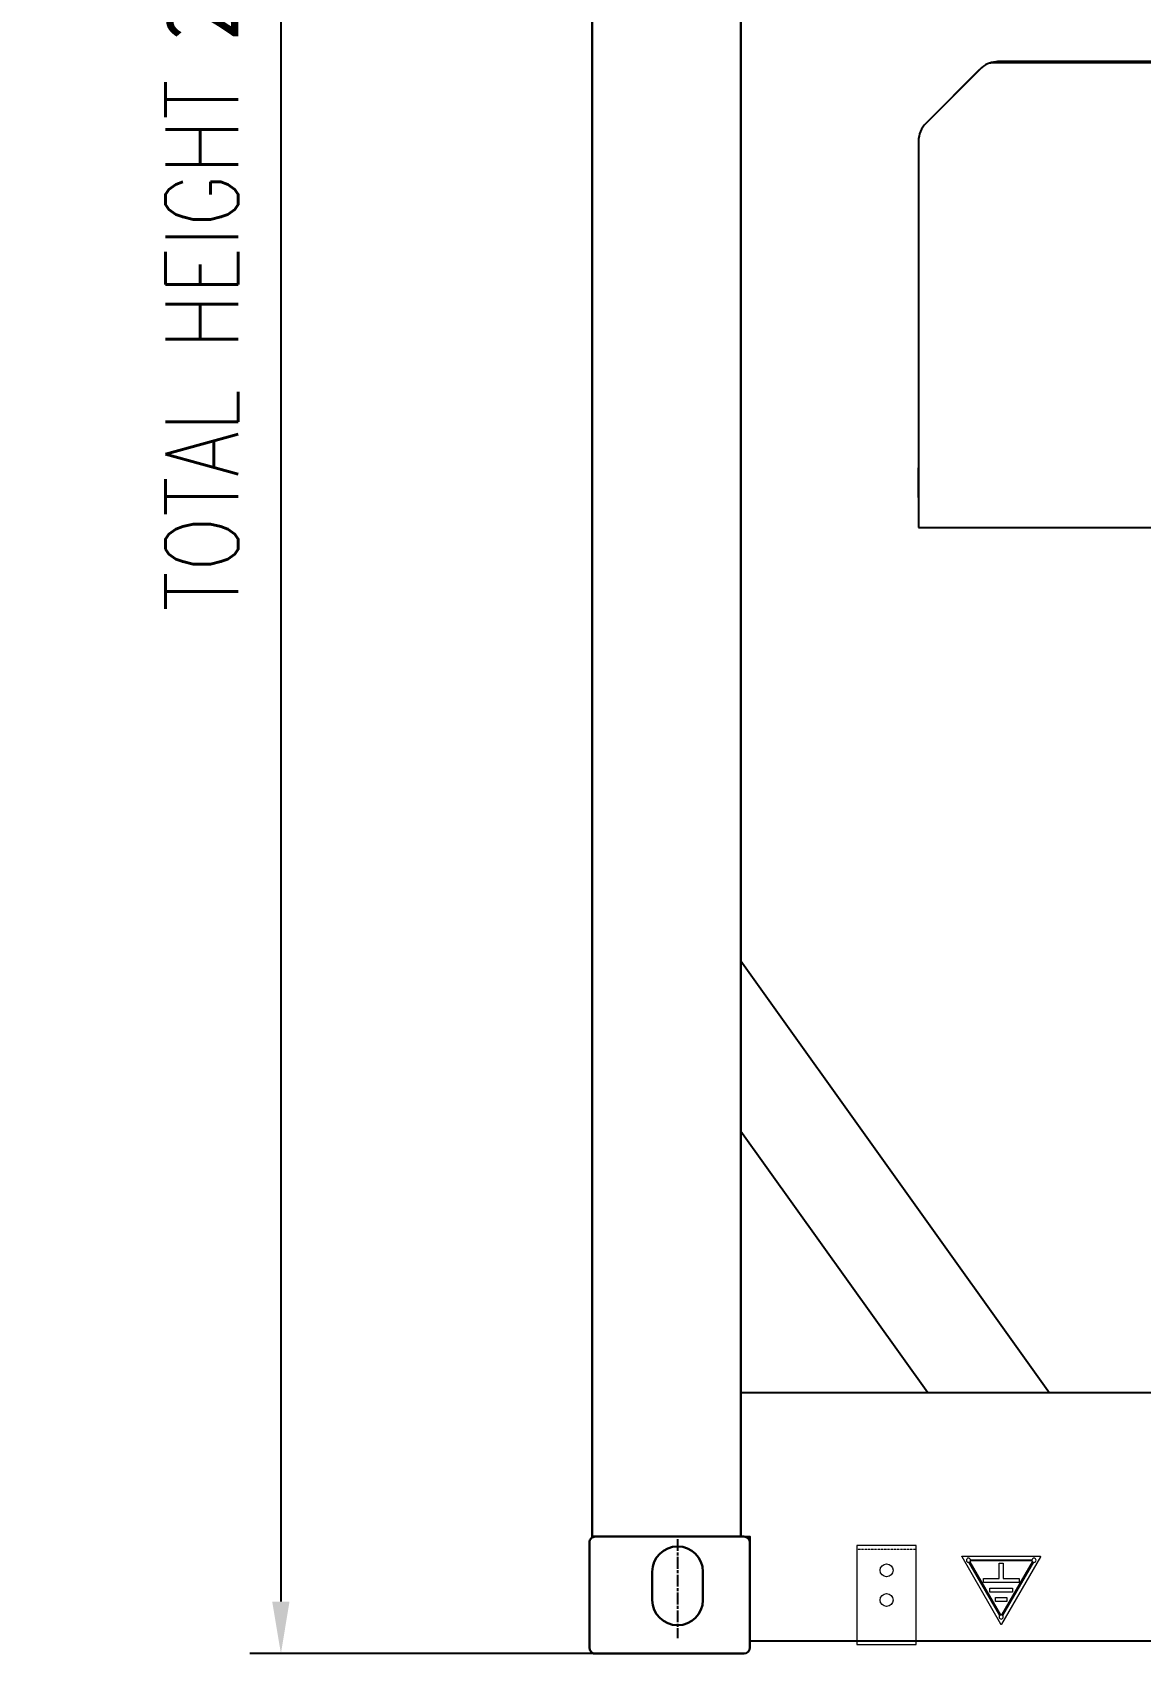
# Model space of a CAD drawing. Extents: x 59521 to 184406, y -1257 to 56672.
# Drawn here: x 78227 to 79345, y 17591 to 19227 of the extents above; entities that cross this region are included whole.
import ezdxf

# ---------------------------------------------------------------- set-up
doc = ezdxf.new("R2010")
doc.units = 0
doc.header["$MEASUREMENT"] = 0
doc.header["$PDMODE"] = 2
doc.header["$PDSIZE"] = 0.2
doc.linetypes.add('AM_ISO08W050', pattern=[18, 12, -1.5, 3, -1.5])
doc.linetypes.add('HIDDEN', pattern=[0.375, 0.25, -0.125])
doc.layers.get('0').update_dxf_attribs({"linetype": 'CONTINUOUS'})
doc.layers.get('DEFPOINTS').update_dxf_attribs({"linetype": 'CONTINUOUS'})
for name, color, linetype in [('4215-19398_1_0', 7, 'CONTINUOUS'), ('4403-10148_0', 7, 'CONTINUOUS'), ('4403-10194_0', 7, 'CONTINUOUS')]:
    doc.layers.add(name, color=color, linetype=linetype)
for name, color, linetype, lineweight in [('AM_0', 7, 'CONTINUOUS', 30), ('AM_7N', 4, 'AM_ISO08W050', 25), ('THICK', 7, 'CONTINUOUS', 0)]:
    doc.layers.add(name, color=color, linetype=linetype, lineweight=lineweight)
doc.styles.add('仿宋', font='', dxfattribs={"width": 0.8})
doc.styles.get('仿宋').set_extended_font_data('SimSun')
doc.dimstyles.new('12倍', dxfattribs={"dimscale": 21, "dimtxt": 3.5, "dimasz": 2.5, "dimexe": 1.5, "dimexo": 0, "dimgap": 1, "dimtad": 1, "dimtoh": 1, "dimdsep": 46, "dimtxsty": '仿宋', "dimcen": 2.5, "dimdle": 5, "dimclrd": 4, "dimclre": 4, "dimclrt": 3, "dimadec": 0, "dimazin": 0, "dimtfac": 1, "dimtmove": 0, "dimatfit": 3, "dimfxl": 1, "dimtolj": 1, "dimarcsym": 0})

# ---------------------------------------------------------------- blocks, each defined once
blk = doc.blocks.new('A$C2059127E')
at = {"layer": '4215-19398_1_0', "color": 87, "linetype": 'Continuous'}
for p, q in [((62.4, 1136.2), (7.4, 1081.2)), ((350, 1142.3), (72.4, 1142.3)), ((350, 1143.5), (80, 1143.5)), ((0, 1063.5), (0, 673.5)), ((0, 673.5), (350, 673.5))]:
    blk.add_line(p, q, dxfattribs=at)
for centre, radius, start, end in [((80, 1118.5), 25, 94.8598, 135), ((80.1, 1123), 20.5, 90.0553, 95.9697), ((25, 1063.5), 25, 135, 180)]:
    blk.add_arc(centre, radius, start, end, dxfattribs=at)
for points in [[(72.4, 1142.3), (72.6, 1142.3), (72.8, 1142.4), (73, 1142.4)], [(73, 1142.4), (74.6, 1142.8), (76.3, 1143.2), (77.9, 1143.4)]]:
    blk.add_open_spline(points, degree=3, dxfattribs=at)
at = {"layer": '4403-10148_0', "color": 87, "linetype": 'Continuous'}
for p, q in [((8.6, 1082.5), (61.6, 1135.5)), ((59.5, 1133.4), (59.5, 1133.3)), ((61.6, 1135.5), (61.7, 1135.5)), ((8.6, 1082.5), (8.6, 1082.4)), ((10.7, 1084.6), (10.8, 1084.6))]:
    blk.add_line(p, q, dxfattribs=at)
at = {"layer": '4403-10194_0', "color": 87, "linetype": 'Continuous'}
for p, q in [((0, 733.5), (0, 730.5)), ((0, 703.5), (0, 733.5)), ((0, 733.5), (0, 733.5)), ((0, 730.5), (0, 706.5)), ((0, 730.5), (0, 730.5)), ((0, 706.5), (0, 703.5)), ((0, 706.5), (0, 706.5)), ((0, 703.5), (0, 703.5))]:
    blk.add_line(p, q, dxfattribs=at)
blk = doc.blocks.new('*D152')
at = {"layer": 'DEFPOINTS', "color": 0, "transparency": 16777216}
for p in [(78815.9, 20487.2), (78477.8, 17591.2), (78815.9, 17591.2)]:
    blk.add_point(p, dxfattribs=at)
at = {"layer": 'THICK', "color": 4, "linetype": 'Continuous', "lineweight": -2, "transparency": 16777216}
for p, q in [((78815.9, 20487.2), (78446.3, 20487.2)), ((78477.8, 20434.7), (78477.8, 17643.7)), ((78815.9, 17591.2), (78446.3, 17591.2))]:
    blk.add_line(p, q, dxfattribs=at)
at = {"layer": 'THICK', "color": 4, "transparency": 16777216}
for points in [[(78469, 20434.7), (78486.5, 20434.7), (78477.8, 20487.2)], [(78469, 17643.7), (78486.5, 17643.7), (78477.8, 17591.2)]]:
    blk.add_solid(points, dxfattribs=at)
at = {"layer": 'THICK', "color": 3, "lineweight": 13, "transparency": 16777216, "insert": (78398, 19039.2), "char_height": 73.5, "attachment_point": 5, "rotation": 90, "style": '仿宋'}
blk.add_mtext('\\A1;{\\Fromans,gbcbig|c134;TOTAL HEIGHT\\A1;\\fSimSun|b0|i0|c134|p2; 2896\\H0.7x;\\S+0^ -5;}', dxfattribs=at)
blk = doc.blocks.new('EY5TYU56Y5R4')
at = {"color": 6, "lineweight": 13}
blk.add_lwpolyline([(-62562, -56216.3), (-62562, -56116.3), (-62622, -56116.3), (-62622, -56216.3)], close=True, dxfattribs=at)
at = {"color": 6, "linetype": 'HIDDEN', "lineweight": 13}
blk.add_lwpolyline([(-62562, -56212.3), (-62562, -56120.3), (-62622, -56120.3), (-62622, -56212.3)], close=True, dxfattribs=at)
at = {"color": 6, "lineweight": 13}
for centre in [(-62592, -56141.3), (-62592, -56171.3)]:
    blk.add_circle(centre, 6.5, dxfattribs=at)
blk = doc.blocks.new('EY5IU78I87UI786')
at = {"color": 2}
for p, q in [((872260.3, -72846.1), (872299.4, -72913.9)), ((872339, -72845.4), (872260.7, -72845.4)), ((872299.3, -72904.6), (872268.3, -72850.9)), ((872330.9, -72848.9), (872268.8, -72848.9)), ((872268.8, -72849.9), (872330.9, -72849.9)), ((872300.3, -72913.9), (872339.4, -72846.1)), ((872331.5, -72850.9), (872300.5, -72904.6)), ((872267.4, -72851.4), (872298.4, -72905.1)), ((872297.9, -72852.5), (872297.9, -72868)), ((872301.8, -72852.5), (872297.9, -72852.5)), ((872301.3, -72905.1), (872332.4, -72851.4)), ((872301.8, -72868), (872301.8, -72852.5)), ((872281.9, -72868), (872281.9, -72872)), ((872297.9, -72868), (872281.9, -72868)), ((872281.9, -72872), (872317.9, -72872)), ((872288.5, -72877.6), (872288.5, -72881.5)), ((872311.2, -72877.6), (872288.5, -72877.6)), ((872288.5, -72881.5), (872311.2, -72881.5)), ((872317.9, -72868), (872301.8, -72868)), ((872311.2, -72881.5), (872311.2, -72877.6)), ((872317.9, -72872), (872317.9, -72868)), ((872294.1, -72887.1), (872294.1, -72891)), ((872305.7, -72887.1), (872294.1, -72887.1)), ((872294.1, -72891), (872305.7, -72891)), ((872305.7, -72891), (872305.7, -72887.1))]:
    blk.add_line(p, q, dxfattribs=at)
for centre in [(872266.8, -72849.4), (872332.9, -72849.4), (872299.9, -72906.7)]:
    blk.add_circle(centre, 2.1, dxfattribs=at)
for centre, start, end in [((872260.7, -72845.9), 90, 210), ((872339, -72845.9), 330, 90), ((872299.9, -72913.7), 210, 330)]:
    blk.add_arc(centre, 0.5, start, end, dxfattribs=at)

msp = doc.modelspace()

# ---------------------------------------------------------------- linework, layer by layer
msp.add_lwpolyline([(78942.111, 18118.149), (78942.111, 18290.195), (79253.556, 17854.172), (79130.666, 17854.172), (78942.111, 18118.149)])
at = {"layer": 'AM_0'}
msp.add_line((78793.115, 17591.172), (78945.105, 17591.172), dxfattribs=at)
for points in [[(78944.111, 17709.172), (78792.111, 17709.172), (78792.111, 20369.172), (78944.111, 20369.172)], [(78942.111, 20369.172), (78942.111, 17709.172)]]:
    msp.add_lwpolyline(points, dxfattribs=at)
for points in [[(78795.111, 17709.172), (78945.105, 17709.172, -0.41421356), (78951.111, 17703.166), (78951.111, 17597.178, -0.41421356), (78945.105, 17591.172), (78795.117, 17591.172, -0.41421356), (78789.111, 17597.178), (78789.111, 17703.172, -0.41421382)], [(78852.675, 17673.755, -1), (78903.726, 17673.755), (78903.726, 17645.226, -1), (78852.675, 17645.226)]]:
    msp.add_lwpolyline(points, format="xyb", close=True, dxfattribs=at)
at = {"layer": 'AM_7N'}
msp.add_line((78878.2, 17706.713), (78878.2, 17606.613), dxfattribs=at)
at = {"layer": 'THICK', "lineweight": -3}
msp.add_lwpolyline([(81065.111, 17709.172), (81074.111, 17709.172), (81074.111, 17854.172), (78942.111, 17854.172), (78942.111, 17709.172), (78951.111, 17709.172), (78951.111, 17604.172), (81065.111, 17604.172)], close=True, dxfattribs=at)

# ---------------------------------------------------------------- block references
at = {"color": 3}
msp.add_blockref('A$C2059127E', (79121.361, 18054.172), dxfattribs=at)
at = {"lineweight": -3}
msp.add_blockref('EY5TYU56Y5R4', (141681.119, 73816.508), dxfattribs=at)
at = {"layer": 'THICK', "lineweight": -3, "xscale": -1}
msp.add_blockref('EY5IU78I87UI786', (951504.676, 90534.794), dxfattribs=at)

# ---------------------------------------------------------------- dimensions: what is measured, and where the dimension line sits
at = {"layer": 'THICK', "color": 4, "lineweight": 13}
dim = msp.add_linear_dim(base=(78477.767, 17591.172), p1=(78815.88, 20487.172), p2=(78815.88, 17591.172), angle=90, text='{\\Fromans,gbcbig|c134;TOTAL HEIGHT\\A1;\\fSimSun|b0|i0|c134|p2; <>\\H0.7x;\\S+0^ -5;}', dimstyle='12倍', dxfattribs=at)
dim.commit()
dim.dimension.update_dxf_attribs({"geometry": '*D152', "text_midpoint": (78477.767, 19039.172), "dimtype": 160})

doc.saveas('drawing.dxf')
